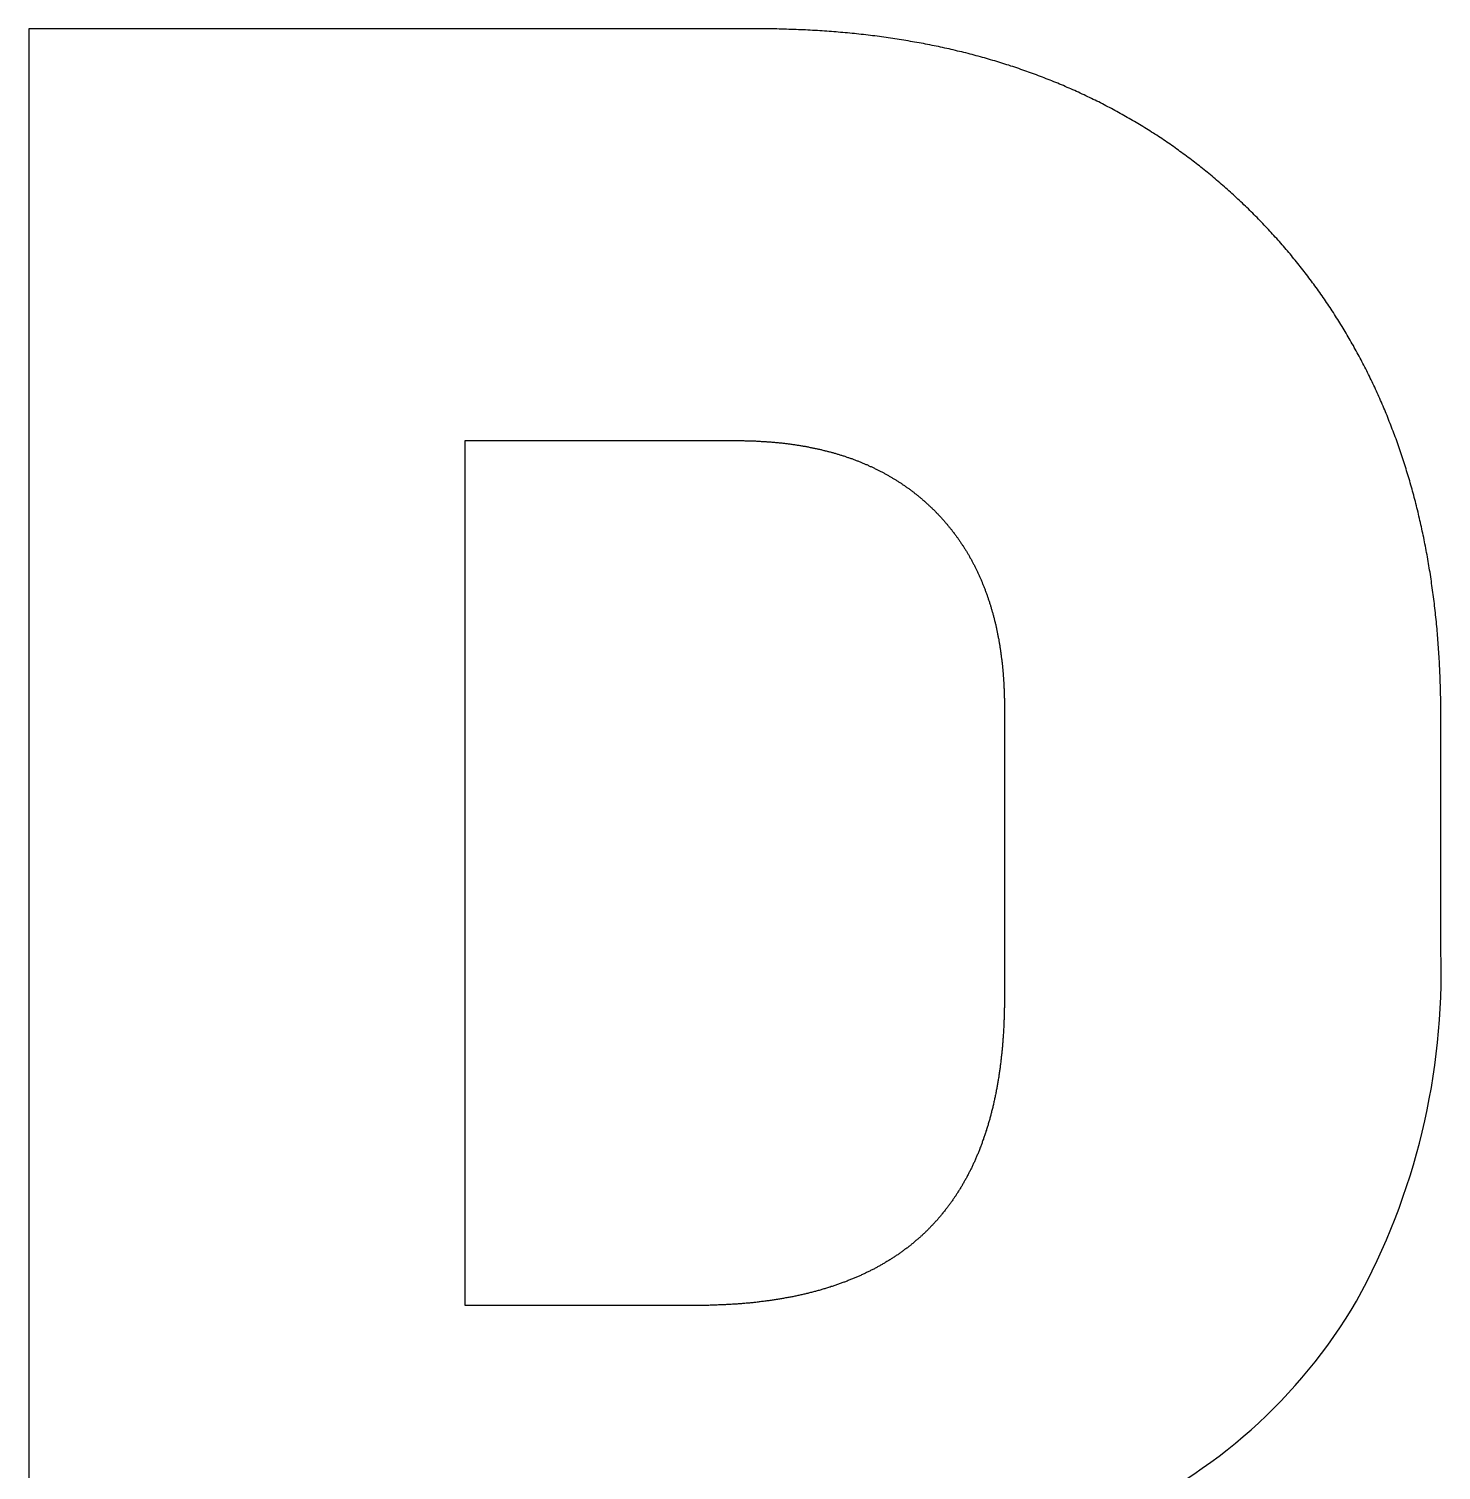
# Model space of a CAD drawing. Header units: millimetres. Extents: x -1211 to -100, y -1155 to 1320.
# Drawn here: x -374.64 to -362.39, y -605.46 to -592.96 of the extents above; entities that cross this region are included whole.
import ezdxf

# ---------------------------------------------------------------- set-up
doc = ezdxf.new("R2010")
doc.units = ezdxf.units.MM
doc.layers.get('0').update_dxf_attribs({"lineweight": 25, "true_color": 0xffffff})

msp = doc.modelspace()

# ---------------------------------------------------------------- linework, layer by layer
at = {"color": 5, "true_color": 0x0000ff, "flags": 128}
msp.add_lwpolyline([(-365.246, -605.892, 0.156907), (-363.121, -603.999, 0.134483), (-362.389, -600.964), (-362.389, -598.928), (-362.389, -598.907), (-362.389, -598.885), (-362.389, -598.864), (-362.389, -598.843), (-362.389, -598.822), (-362.39, -598.801), (-362.39, -598.78), (-362.39, -598.759), (-362.391, -598.738), (-362.391, -598.717), (-362.392, -598.697), (-362.392, -598.676), (-362.393, -598.655), (-362.394, -598.634), (-362.394, -598.613), (-362.395, -598.593), (-362.396, -598.572), (-362.397, -598.551), (-362.398, -598.531), (-362.399, -598.51), (-362.4, -598.49), (-362.401, -598.469), (-362.402, -598.449), (-362.403, -598.428), (-362.404, -598.408), (-362.405, -598.388), (-362.407, -598.367), (-362.408, -598.347), (-362.409, -598.327), (-362.411, -598.307), (-362.412, -598.286), (-362.414, -598.266), (-362.416, -598.246), (-362.417, -598.226), (-362.419, -598.206), (-362.421, -598.186), (-362.422, -598.166), (-362.424, -598.146), (-362.426, -598.126), (-362.428, -598.106), (-362.43, -598.086), (-362.432, -598.066), (-362.434, -598.047), (-362.436, -598.027), (-362.438, -598.007), (-362.441, -597.988), (-362.443, -597.968), (-362.445, -597.948), (-362.448, -597.929), (-362.45, -597.909), (-362.453, -597.89), (-362.455, -597.87), (-362.458, -597.851), (-362.46, -597.831), (-362.463, -597.812), (-362.466, -597.792), (-362.469, -597.773), (-362.471, -597.754), (-362.474, -597.735), (-362.477, -597.715), (-362.48, -597.696), (-362.483, -597.677), (-362.486, -597.658), (-362.489, -597.639), (-362.492, -597.62), (-362.496, -597.601), (-362.499, -597.582), (-362.502, -597.563), (-362.506, -597.544), (-362.509, -597.525), (-362.512, -597.506), (-362.516, -597.487), (-362.52, -597.468), (-362.523, -597.45), (-362.527, -597.431), (-362.53, -597.412), (-362.534, -597.394), (-362.538, -597.375), (-362.542, -597.356), (-362.546, -597.338), (-362.55, -597.319), (-362.554, -597.301), (-362.558, -597.282), (-362.562, -597.264), (-362.566, -597.245), (-362.57, -597.227), (-362.574, -597.209), (-362.579, -597.19), (-362.583, -597.172), (-362.587, -597.154), (-362.592, -597.136), (-362.596, -597.118), (-362.601, -597.099), (-362.606, -597.081), (-362.61, -597.063), (-362.615, -597.045), (-362.62, -597.027), (-362.624, -597.009), (-362.629, -596.991), (-362.634, -596.973), (-362.639, -596.956), (-362.644, -596.938), (-362.649, -596.92), (-362.654, -596.902), (-362.659, -596.884), (-362.664, -596.867), (-362.67, -596.849), (-362.675, -596.831), (-362.68, -596.814), (-362.686, -596.796), (-362.691, -596.779), (-362.696, -596.761), (-362.702, -596.744), (-362.708, -596.726), (-362.713, -596.709), (-362.719, -596.692), (-362.725, -596.674), (-362.73, -596.657), (-362.736, -596.64), (-362.742, -596.622), (-362.748, -596.605), (-362.754, -596.588), (-362.76, -596.571), (-362.766, -596.554), (-362.772, -596.537), (-362.778, -596.52), (-362.784, -596.503), (-362.791, -596.486), (-362.797, -596.469), (-362.803, -596.452), (-362.81, -596.435), (-362.816, -596.418), (-362.823, -596.401), (-362.829, -596.385), (-362.836, -596.368), (-362.842, -596.351), (-362.849, -596.335), (-362.856, -596.318), (-362.863, -596.301), (-362.869, -596.285), (-362.876, -596.268), (-362.883, -596.252), (-362.89, -596.235), (-362.897, -596.219), (-362.904, -596.202), (-362.912, -596.186), (-362.919, -596.17), (-362.926, -596.153), (-362.933, -596.137), (-362.941, -596.121), (-362.948, -596.105), (-362.955, -596.089), (-362.963, -596.072), (-362.97, -596.056), (-362.978, -596.04), (-362.986, -596.024), (-362.993, -596.008), (-363.001, -595.992), (-363.009, -595.976), (-363.017, -595.96), (-363.024, -595.945), (-363.032, -595.929), (-363.04, -595.913), (-363.048, -595.897), (-363.056, -595.881), (-363.065, -595.866), (-363.073, -595.85), (-363.081, -595.834), (-363.089, -595.819), (-363.098, -595.803), (-363.106, -595.788), (-363.114, -595.772), (-363.123, -595.757), (-363.131, -595.741), (-363.14, -595.726), (-363.148, -595.711), (-363.157, -595.695), (-363.166, -595.68), (-363.175, -595.665), (-363.183, -595.649), (-363.192, -595.634), (-363.201, -595.619), (-363.21, -595.604), (-363.219, -595.589), (-363.228, -595.574), (-363.237, -595.559), (-363.246, -595.544), (-363.256, -595.529), (-363.265, -595.514), (-363.274, -595.499), (-363.283, -595.484), (-363.293, -595.469), (-363.302, -595.454), (-363.312, -595.44), (-363.321, -595.425), (-363.331, -595.41), (-363.341, -595.395), (-363.35, -595.381), (-363.36, -595.366), (-363.37, -595.352), (-363.38, -595.337), (-363.389, -595.323), (-363.399, -595.308), (-363.409, -595.294), (-363.419, -595.279), (-363.429, -595.265), (-363.44, -595.25), (-363.45, -595.236), (-363.46, -595.222), (-363.47, -595.208), (-363.481, -595.193), (-363.491, -595.179), (-363.501, -595.165), (-363.512, -595.151), (-363.522, -595.137), (-363.533, -595.123), (-363.544, -595.109), (-363.554, -595.095), (-363.565, -595.081), (-363.576, -595.067), (-363.587, -595.053), (-363.597, -595.039), (-363.608, -595.026), (-363.619, -595.012), (-363.63, -594.998), (-363.641, -594.984), (-363.652, -594.971), (-363.664, -594.957), (-363.675, -594.943), (-363.686, -594.93), (-363.697, -594.916), (-363.709, -594.903), (-363.72, -594.889), (-363.732, -594.876), (-363.743, -594.862), (-363.755, -594.849), (-363.766, -594.836), (-363.778, -594.822), (-363.79, -594.809), (-363.801, -594.796), (-363.813, -594.783), (-363.825, -594.769), (-363.837, -594.756), (-363.849, -594.743), (-363.861, -594.73), (-363.873, -594.717), (-363.885, -594.704), (-363.897, -594.691), (-363.909, -594.678), (-363.922, -594.665), (-363.934, -594.652), (-363.946, -594.64), (-363.959, -594.627), (-363.971, -594.614), (-363.983, -594.601), (-363.996, -594.589), (-364.009, -594.576), (-364.021, -594.563), (-364.034, -594.551), (-364.046, -594.538), (-364.059, -594.526), (-364.072, -594.513), (-364.085, -594.501), (-364.098, -594.489), (-364.11, -594.476), (-364.123, -594.464), (-364.136, -594.452), (-364.149, -594.44), (-364.162, -594.428), (-364.175, -594.416), (-364.188, -594.404), (-364.201, -594.392), (-364.214, -594.38), (-364.227, -594.368), (-364.241, -594.356), (-364.254, -594.345), (-364.267, -594.333), (-364.28, -594.321), (-364.294, -594.31), (-364.307, -594.298), (-364.32, -594.287), (-364.334, -594.275), (-364.347, -594.264), (-364.361, -594.252), (-364.374, -594.241), (-364.388, -594.23), (-364.401, -594.219), (-364.415, -594.208), (-364.429, -594.197), (-364.442, -594.186), (-364.456, -594.175), (-364.47, -594.164), (-364.484, -594.153), (-364.497, -594.142), (-364.511, -594.131), (-364.525, -594.12), (-364.539, -594.11), (-364.553, -594.099), (-364.567, -594.088), (-364.581, -594.078), (-364.595, -594.067), (-364.609, -594.057), (-364.623, -594.047), (-364.638, -594.036), (-364.652, -594.026), (-364.666, -594.016), (-364.68, -594.006), (-364.695, -593.995), (-364.709, -593.985), (-364.723, -593.975), (-364.738, -593.965), (-364.752, -593.955), (-364.767, -593.945), (-364.781, -593.936), (-364.796, -593.926), (-364.81, -593.916), (-364.825, -593.906), (-364.839, -593.897), (-364.854, -593.887), (-364.869, -593.878), (-364.883, -593.868), (-364.898, -593.859), (-364.913, -593.849), (-364.928, -593.84), (-364.943, -593.831), (-364.958, -593.821), (-364.973, -593.812), (-364.988, -593.803), (-365.003, -593.794), (-365.018, -593.785), (-365.033, -593.776), (-365.048, -593.767), (-365.063, -593.758), (-365.078, -593.749), (-365.093, -593.74), (-365.109, -593.732), (-365.124, -593.723), (-365.139, -593.714), (-365.154, -593.706), (-365.17, -593.697), (-365.185, -593.689), (-365.201, -593.68), (-365.216, -593.672), (-365.232, -593.663), (-365.247, -593.655), (-365.263, -593.647), (-365.278, -593.639), (-365.294, -593.63), (-365.31, -593.622), (-365.325, -593.614), (-365.341, -593.606), (-365.357, -593.598), (-365.373, -593.59), (-365.389, -593.582), (-365.405, -593.575), (-365.42, -593.567), (-365.436, -593.559), (-365.452, -593.552), (-365.468, -593.544), (-365.484, -593.536), (-365.501, -593.529), (-365.517, -593.521), (-365.533, -593.514), (-365.549, -593.507), (-365.565, -593.499), (-365.582, -593.492), (-365.598, -593.485), (-365.614, -593.478), (-365.63, -593.471), (-365.647, -593.463), (-365.663, -593.456), (-365.68, -593.449), (-365.696, -593.443), (-365.713, -593.436), (-365.729, -593.429), (-365.746, -593.422), (-365.763, -593.415), (-365.779, -593.409), (-365.796, -593.402), (-365.813, -593.396), (-365.829, -593.389), (-365.846, -593.383), (-365.863, -593.376), (-365.88, -593.37), (-365.897, -593.363), (-365.914, -593.357), (-365.931, -593.351), (-365.948, -593.345), (-365.965, -593.339), (-365.982, -593.333), (-365.999, -593.327), (-366.016, -593.321), (-366.033, -593.315), (-366.05, -593.309), (-366.068, -593.303), (-366.085, -593.297), (-366.102, -593.291), (-366.12, -593.286), (-366.137, -593.28), (-366.154, -593.275), (-366.172, -593.269), (-366.189, -593.264), (-366.207, -593.258), (-366.224, -593.253), (-366.242, -593.247), (-366.259, -593.242), (-366.277, -593.237), (-366.295, -593.232), (-366.312, -593.227), (-366.33, -593.221), (-366.348, -593.216), (-366.366, -593.211), (-366.384, -593.207), (-366.402, -593.202), (-366.419, -593.197), (-366.437, -593.192), (-366.455, -593.187), (-366.473, -593.183), (-366.491, -593.178), (-366.509, -593.173), (-366.528, -593.169), (-366.546, -593.164), (-366.564, -593.16), (-366.582, -593.156), (-366.6, -593.151), (-366.619, -593.147), (-366.637, -593.143), (-366.655, -593.138), (-366.674, -593.134), (-366.692, -593.13), (-366.711, -593.126), (-366.729, -593.122), (-366.748, -593.118), (-366.766, -593.114), (-366.785, -593.111), (-366.803, -593.107), (-366.822, -593.103), (-366.841, -593.099), (-366.859, -593.096), (-366.878, -593.092), (-366.897, -593.088), (-366.916, -593.085), (-366.935, -593.082), (-366.954, -593.078), (-366.972, -593.075), (-366.991, -593.072), (-367.01, -593.068), (-367.029, -593.065), (-367.049, -593.062), (-367.068, -593.059), (-367.087, -593.056), (-367.106, -593.053), (-367.125, -593.05), (-367.144, -593.047), (-367.164, -593.044), (-367.183, -593.041), (-367.202, -593.039), (-367.222, -593.036), (-367.241, -593.033), (-367.26, -593.031), (-367.28, -593.028), (-367.299, -593.025), (-367.319, -593.023), (-367.338, -593.021), (-367.358, -593.018), (-367.378, -593.016), (-367.397, -593.014), (-367.417, -593.012), (-367.437, -593.009), (-367.457, -593.007), (-367.476, -593.005), (-367.496, -593.003), (-367.516, -593.001), (-367.536, -592.999), (-367.556, -592.997), (-367.576, -592.996), (-367.596, -592.994), (-367.616, -592.992), (-367.636, -592.991), (-367.656, -592.989), (-367.676, -592.987), (-367.696, -592.986), (-367.717, -592.984), (-367.737, -592.983), (-367.757, -592.982), (-367.777, -592.98), (-367.798, -592.979), (-367.818, -592.978), (-367.839, -592.977), (-367.859, -592.976), (-367.88, -592.974), (-367.9, -592.973), (-367.921, -592.972), (-367.941, -592.972), (-367.962, -592.971), (-367.982, -592.97), (-368.003, -592.969), (-368.024, -592.968), (-368.045, -592.968), (-368.065, -592.967), (-368.086, -592.967), (-368.107, -592.966), (-368.128, -592.966), (-368.149, -592.965), (-368.17, -592.965), (-368.191, -592.964), (-368.212, -592.964), (-368.233, -592.964), (-368.254, -592.964), (-368.275, -592.964), (-368.296, -592.964), (-368.317, -592.964), (-374.639, -592.964), (-374.639, -617.964)], format="xyb", dxfattribs=at)
msp.add_lwpolyline([(-366.175, -601.356), (-366.175, -601.367), (-366.175, -601.378), (-366.175, -601.388), (-366.175, -601.399), (-366.175, -601.409), (-366.175, -601.42), (-366.175, -601.43), (-366.175, -601.44), (-366.175, -601.451), (-366.176, -601.461), (-366.176, -601.472), (-366.176, -601.482), (-366.176, -601.492), (-366.177, -601.503), (-366.177, -601.513), (-366.177, -601.523), (-366.177, -601.534), (-366.178, -601.544), (-366.178, -601.554), (-366.179, -601.564), (-366.179, -601.574), (-366.179, -601.584), (-366.18, -601.595), (-366.18, -601.605), (-366.181, -601.615), (-366.181, -601.625), (-366.182, -601.635), (-366.182, -601.645), (-366.183, -601.655), (-366.184, -601.665), (-366.184, -601.675), (-366.185, -601.685), (-366.186, -601.695), (-366.186, -601.705), (-366.187, -601.714), (-366.188, -601.724), (-366.188, -601.734), (-366.189, -601.744), (-366.19, -601.754), (-366.191, -601.763), (-366.191, -601.773), (-366.192, -601.783), (-366.193, -601.793), (-366.194, -601.802), (-366.195, -601.812), (-366.196, -601.822), (-366.197, -601.831), (-366.198, -601.841), (-366.199, -601.85), (-366.2, -601.86), (-366.201, -601.869), (-366.202, -601.879), (-366.203, -601.888), (-366.204, -601.898), (-366.205, -601.907), (-366.206, -601.917), (-366.207, -601.926), (-366.208, -601.936), (-366.21, -601.945), (-366.211, -601.954), (-366.212, -601.964), (-366.213, -601.973), (-366.215, -601.982), (-366.216, -601.991), (-366.217, -602.001), (-366.218, -602.01), (-366.22, -602.019), (-366.221, -602.028), (-366.223, -602.037), (-366.224, -602.046), (-366.225, -602.056), (-366.227, -602.065), (-366.228, -602.074), (-366.23, -602.083), (-366.231, -602.092), (-366.233, -602.101), (-366.234, -602.11), (-366.236, -602.119), (-366.237, -602.128), (-366.239, -602.137), (-366.241, -602.145), (-366.242, -602.154), (-366.244, -602.163), (-366.246, -602.172), (-366.247, -602.181), (-366.249, -602.19), (-366.251, -602.198), (-366.253, -602.207), (-366.254, -602.216), (-366.256, -602.225), (-366.258, -602.233), (-366.26, -602.242), (-366.262, -602.25), (-366.264, -602.259), (-366.266, -602.268), (-366.267, -602.276), (-366.269, -602.285), (-366.271, -602.293), (-366.273, -602.302), (-366.275, -602.31), (-366.277, -602.319), (-366.279, -602.327), (-366.282, -602.336), (-366.284, -602.344), (-366.286, -602.352), (-366.288, -602.361), (-366.29, -602.369), (-366.292, -602.377), (-366.294, -602.386), (-366.297, -602.394), (-366.299, -602.402), (-366.301, -602.411), (-366.303, -602.419), (-366.306, -602.427), (-366.308, -602.435), (-366.31, -602.443), (-366.313, -602.451), (-366.315, -602.46), (-366.317, -602.468), (-366.32, -602.476), (-366.322, -602.484), (-366.325, -602.492), (-366.327, -602.5), (-366.33, -602.508), (-366.332, -602.516), (-366.335, -602.524), (-366.337, -602.532), (-366.34, -602.539), (-366.342, -602.547), (-366.345, -602.555), (-366.348, -602.563), (-366.35, -602.571), (-366.353, -602.579), (-366.356, -602.586), (-366.358, -602.594), (-366.361, -602.602), (-366.364, -602.609), (-366.367, -602.617), (-366.369, -602.625), (-366.372, -602.632), (-366.375, -602.64), (-366.378, -602.648), (-366.381, -602.655), (-366.384, -602.663), (-366.387, -602.67), (-366.389, -602.678), (-366.392, -602.685), (-366.395, -602.693), (-366.398, -602.7), (-366.401, -602.708), (-366.404, -602.715), (-366.407, -602.722), (-366.411, -602.73), (-366.414, -602.737), (-366.417, -602.744), (-366.42, -602.752), (-366.423, -602.759), (-366.426, -602.766), (-366.429, -602.774), (-366.433, -602.781), (-366.436, -602.788), (-366.439, -602.795), (-366.442, -602.802), (-366.446, -602.809), (-366.449, -602.816), (-366.452, -602.824), (-366.456, -602.831), (-366.459, -602.838), (-366.462, -602.845), (-366.466, -602.852), (-366.469, -602.859), (-366.473, -602.866), (-366.476, -602.873), (-366.48, -602.879), (-366.483, -602.886), (-366.487, -602.893), (-366.49, -602.9), (-366.494, -602.907), (-366.498, -602.914), (-366.501, -602.921), (-366.505, -602.927), (-366.508, -602.934), (-366.512, -602.941), (-366.516, -602.947), (-366.52, -602.954), (-366.523, -602.961), (-366.527, -602.967), (-366.531, -602.974), (-366.535, -602.981), (-366.538, -602.987), (-366.542, -602.994), (-366.546, -603), (-366.55, -603.007), (-366.554, -603.013), (-366.558, -603.02), (-366.562, -603.026), (-366.566, -603.033), (-366.57, -603.039), (-366.574, -603.045), (-366.578, -603.052), (-366.582, -603.058), (-366.586, -603.064), (-366.59, -603.071), (-366.594, -603.077), (-366.598, -603.083), (-366.602, -603.09), (-366.607, -603.096), (-366.611, -603.102), (-366.615, -603.108), (-366.619, -603.114), (-366.623, -603.12), (-366.628, -603.127), (-366.632, -603.133), (-366.636, -603.139), (-366.641, -603.145), (-366.645, -603.151), (-366.649, -603.157), (-366.654, -603.163), (-366.658, -603.169), (-366.662, -603.175), (-366.667, -603.181), (-366.671, -603.186), (-366.676, -603.192), (-366.68, -603.198), (-366.685, -603.204), (-366.689, -603.21), (-366.694, -603.216), (-366.699, -603.221), (-366.703, -603.227), (-366.708, -603.233), (-366.713, -603.239), (-366.717, -603.244), (-366.722, -603.25), (-366.727, -603.256), (-366.731, -603.261), (-366.736, -603.267), (-366.741, -603.272), (-366.746, -603.278), (-366.75, -603.283), (-366.755, -603.289), (-366.76, -603.294), (-366.765, -603.3), (-366.77, -603.305), (-366.775, -603.311), (-366.78, -603.316), (-366.785, -603.322), (-366.79, -603.327), (-366.795, -603.332), (-366.8, -603.338), (-366.805, -603.343), (-366.81, -603.348), (-366.815, -603.353), (-366.82, -603.359), (-366.825, -603.364), (-366.83, -603.369), (-366.835, -603.374), (-366.84, -603.379), (-366.846, -603.384), (-366.851, -603.39), (-366.856, -603.395), (-366.861, -603.4), (-366.867, -603.405), (-366.872, -603.41), (-366.877, -603.415), (-366.883, -603.42), (-366.888, -603.425), (-366.893, -603.43), (-366.899, -603.435), (-366.904, -603.44), (-366.91, -603.445), (-366.915, -603.449), (-366.921, -603.454), (-366.926, -603.459), (-366.932, -603.464), (-366.937, -603.469), (-366.943, -603.473), (-366.948, -603.478), (-366.954, -603.483), (-366.96, -603.488), (-366.965, -603.492), (-366.971, -603.497), (-366.977, -603.502), (-366.982, -603.506), (-366.988, -603.511), (-366.994, -603.515), (-367, -603.52), (-367.005, -603.525), (-367.011, -603.529), (-367.017, -603.534), (-367.023, -603.538), (-367.029, -603.543), (-367.035, -603.547), (-367.041, -603.551), (-367.047, -603.556), (-367.053, -603.56), (-367.059, -603.565), (-367.065, -603.569), (-367.071, -603.573), (-367.077, -603.578), (-367.083, -603.582), (-367.089, -603.586), (-367.095, -603.59), (-367.101, -603.595), (-367.108, -603.599), (-367.114, -603.603), (-367.12, -603.607), (-367.126, -603.611), (-367.132, -603.615), (-367.139, -603.619), (-367.145, -603.624), (-367.151, -603.628), (-367.158, -603.632), (-367.164, -603.636), (-367.17, -603.64), (-367.177, -603.644), (-367.183, -603.648), (-367.19, -603.652), (-367.196, -603.655), (-367.203, -603.659), (-367.209, -603.663), (-367.216, -603.667), (-367.222, -603.671), (-367.229, -603.675), (-367.235, -603.679), (-367.242, -603.682), (-367.249, -603.686), (-367.255, -603.69), (-367.262, -603.694), (-367.269, -603.697), (-367.275, -603.701), (-367.282, -603.705), (-367.289, -603.708), (-367.296, -603.712), (-367.303, -603.716), (-367.309, -603.719), (-367.316, -603.723), (-367.323, -603.726), (-367.33, -603.73), (-367.337, -603.733), (-367.344, -603.737), (-367.351, -603.74), (-367.358, -603.744), (-367.365, -603.747), (-367.372, -603.75), (-367.379, -603.754), (-367.386, -603.757), (-367.393, -603.76), (-367.4, -603.764), (-367.407, -603.767), (-367.414, -603.77), (-367.422, -603.774), (-367.429, -603.777), (-367.436, -603.78), (-367.443, -603.783), (-367.45, -603.786), (-367.458, -603.79), (-367.465, -603.793), (-367.472, -603.796), (-367.48, -603.799), (-367.487, -603.802), (-367.494, -603.805), (-367.502, -603.808), (-367.509, -603.811), (-367.517, -603.814), (-367.524, -603.817), (-367.532, -603.82), (-367.539, -603.823), (-367.547, -603.826), (-367.554, -603.829), (-367.562, -603.832), (-367.569, -603.834), (-367.577, -603.837), (-367.585, -603.84), (-367.592, -603.843), (-367.6, -603.846), (-367.608, -603.848), (-367.615, -603.851), (-367.623, -603.854), (-367.631, -603.857), (-367.639, -603.859), (-367.647, -603.862), (-367.654, -603.865), (-367.662, -603.867), (-367.67, -603.87), (-367.678, -603.872), (-367.686, -603.875), (-367.694, -603.877), (-367.702, -603.88), (-367.71, -603.882), (-367.718, -603.885), (-367.726, -603.887), (-367.734, -603.89), (-367.742, -603.892), (-367.75, -603.895), (-367.758, -603.897), (-367.766, -603.899), (-367.774, -603.902), (-367.783, -603.904), (-367.791, -603.906), (-367.799, -603.908), (-367.807, -603.911), (-367.815, -603.913), (-367.824, -603.915), (-367.832, -603.917), (-367.84, -603.92), (-367.849, -603.922), (-367.857, -603.924), (-367.865, -603.926), (-367.874, -603.928), (-367.882, -603.93), (-367.891, -603.932), (-367.899, -603.934), (-367.908, -603.936), (-367.916, -603.938), (-367.925, -603.94), (-367.933, -603.942), (-367.942, -603.944), (-367.95, -603.946), (-367.959, -603.948), (-367.968, -603.95), (-367.976, -603.951), (-367.985, -603.953), (-367.994, -603.955), (-368.002, -603.957), (-368.011, -603.959), (-368.02, -603.96), (-368.029, -603.962), (-368.037, -603.964), (-368.046, -603.965), (-368.055, -603.967), (-368.064, -603.969), (-368.073, -603.97), (-368.082, -603.972), (-368.091, -603.974), (-368.1, -603.975), (-368.109, -603.977), (-368.118, -603.978), (-368.127, -603.98), (-368.136, -603.981), (-368.145, -603.983), (-368.154, -603.984), (-368.163, -603.986), (-368.172, -603.987), (-368.181, -603.988), (-368.19, -603.99), (-368.2, -603.991), (-368.209, -603.992), (-368.218, -603.994), (-368.227, -603.995), (-368.237, -603.996), (-368.246, -603.997), (-368.255, -603.999), (-368.265, -604), (-368.274, -604.001), (-368.283, -604.002), (-368.293, -604.003), (-368.302, -604.004), (-368.312, -604.006), (-368.321, -604.007), (-368.331, -604.008), (-368.34, -604.009), (-368.35, -604.01), (-368.359, -604.011), (-368.369, -604.012), (-368.378, -604.013), (-368.388, -604.014), (-368.398, -604.015), (-368.407, -604.015), (-368.417, -604.016), (-368.427, -604.017), (-368.436, -604.018), (-368.446, -604.019), (-368.456, -604.02), (-368.466, -604.02), (-368.475, -604.021), (-368.485, -604.022), (-368.495, -604.023), (-368.505, -604.023), (-368.515, -604.024), (-368.525, -604.025), (-368.535, -604.025), (-368.545, -604.026), (-368.555, -604.026), (-368.565, -604.027), (-368.575, -604.028), (-368.585, -604.028), (-368.595, -604.029), (-368.605, -604.029), (-368.615, -604.03), (-368.625, -604.03), (-368.635, -604.03), (-368.645, -604.031), (-368.656, -604.031), (-368.666, -604.032), (-368.676, -604.032), (-368.686, -604.032), (-368.696, -604.033), (-368.707, -604.033), (-368.717, -604.033), (-368.727, -604.033), (-368.738, -604.034), (-368.748, -604.034), (-368.759, -604.034), (-368.769, -604.034), (-368.779, -604.034), (-368.79, -604.035), (-368.8, -604.035), (-368.811, -604.035), (-368.821, -604.035), (-368.832, -604.035), (-368.843, -604.035), (-368.853, -604.035), (-370.853, -604.035), (-370.853, -596.535), (-368.496, -596.535), (-368.487, -596.535), (-368.479, -596.535), (-368.47, -596.535), (-368.461, -596.535), (-368.453, -596.535), (-368.444, -596.535), (-368.436, -596.535), (-368.427, -596.536), (-368.419, -596.536), (-368.41, -596.536), (-368.402, -596.536), (-368.393, -596.536), (-368.385, -596.536), (-368.376, -596.537), (-368.368, -596.537), (-368.36, -596.537), (-368.351, -596.538), (-368.343, -596.538), (-368.334, -596.538), (-368.326, -596.539), (-368.318, -596.539), (-368.309, -596.539), (-368.301, -596.54), (-368.293, -596.54), (-368.285, -596.541), (-368.276, -596.541), (-368.268, -596.542), (-368.26, -596.542), (-368.252, -596.543), (-368.243, -596.543), (-368.235, -596.544), (-368.227, -596.544), (-368.219, -596.545), (-368.211, -596.546), (-368.203, -596.546), (-368.194, -596.547), (-368.186, -596.548), (-368.178, -596.548), (-368.17, -596.549), (-368.162, -596.55), (-368.154, -596.551), (-368.146, -596.551), (-368.138, -596.552), (-368.13, -596.553), (-368.122, -596.554), (-368.114, -596.555), (-368.106, -596.555), (-368.098, -596.556), (-368.09, -596.557), (-368.083, -596.558), (-368.075, -596.559), (-368.067, -596.56), (-368.059, -596.561), (-368.051, -596.562), (-368.043, -596.563), (-368.036, -596.564), (-368.028, -596.565), (-368.02, -596.566), (-368.012, -596.567), (-368.004, -596.568), (-367.997, -596.569), (-367.989, -596.571), (-367.981, -596.572), (-367.974, -596.573), (-367.966, -596.574), (-367.958, -596.575), (-367.951, -596.577), (-367.943, -596.578), (-367.935, -596.579), (-367.928, -596.58), (-367.92, -596.582), (-367.913, -596.583), (-367.905, -596.584), (-367.898, -596.586), (-367.89, -596.587), (-367.883, -596.588), (-367.875, -596.59), (-367.868, -596.591), (-367.86, -596.593), (-367.853, -596.594), (-367.845, -596.596), (-367.838, -596.597), (-367.831, -596.599), (-367.823, -596.6), (-367.816, -596.602), (-367.809, -596.603), (-367.801, -596.605), (-367.794, -596.607), (-367.787, -596.608), (-367.779, -596.61), (-367.772, -596.612), (-367.765, -596.613), (-367.758, -596.615), (-367.75, -596.617), (-367.743, -596.619), (-367.736, -596.62), (-367.729, -596.622), (-367.722, -596.624), (-367.714, -596.626), (-367.707, -596.628), (-367.7, -596.629), (-367.693, -596.631), (-367.686, -596.633), (-367.679, -596.635), (-367.672, -596.637), (-367.665, -596.639), (-367.658, -596.641), (-367.651, -596.643), (-367.644, -596.645), (-367.637, -596.647), (-367.63, -596.649), (-367.623, -596.651), (-367.616, -596.653), (-367.609, -596.655), (-367.602, -596.657), (-367.595, -596.66), (-367.588, -596.662), (-367.582, -596.664), (-367.575, -596.666), (-367.568, -596.668), (-367.561, -596.671), (-367.554, -596.673), (-367.548, -596.675), (-367.541, -596.677), (-367.534, -596.68), (-367.527, -596.682), (-367.521, -596.684), (-367.514, -596.687), (-367.507, -596.689), (-367.5, -596.691), (-367.494, -596.694), (-367.487, -596.696), (-367.481, -596.699), (-367.474, -596.701), (-367.467, -596.704), (-367.461, -596.706), (-367.454, -596.709), (-367.448, -596.711), (-367.441, -596.714), (-367.435, -596.717), (-367.428, -596.719), (-367.422, -596.722), (-367.415, -596.724), (-367.409, -596.727), (-367.402, -596.73), (-367.396, -596.732), (-367.389, -596.735), (-367.383, -596.738), (-367.377, -596.741), (-367.37, -596.743), (-367.364, -596.746), (-367.358, -596.749), (-367.351, -596.752), (-367.345, -596.755), (-367.339, -596.758), (-367.332, -596.76), (-367.326, -596.763), (-367.32, -596.766), (-367.314, -596.769), (-367.307, -596.772), (-367.301, -596.775), (-367.295, -596.778), (-367.289, -596.781), (-367.283, -596.784), (-367.277, -596.787), (-367.27, -596.79), (-367.264, -596.793), (-367.258, -596.796), (-367.252, -596.8), (-367.246, -596.803), (-367.24, -596.806), (-367.234, -596.809), (-367.228, -596.812), (-367.222, -596.815), (-367.216, -596.819), (-367.21, -596.822), (-367.204, -596.825), (-367.198, -596.828), (-367.192, -596.832), (-367.186, -596.835), (-367.18, -596.838), (-367.174, -596.842), (-367.169, -596.845), (-367.163, -596.849), (-367.157, -596.852), (-367.151, -596.855), (-367.145, -596.859), (-367.14, -596.862), (-367.134, -596.866), (-367.128, -596.869), (-367.122, -596.873), (-367.117, -596.876), (-367.111, -596.88), (-367.105, -596.884), (-367.099, -596.887), (-367.094, -596.891), (-367.088, -596.894), (-367.082, -596.898), (-367.077, -596.902), (-367.071, -596.905), (-367.066, -596.909), (-367.06, -596.913), (-367.055, -596.917), (-367.049, -596.92), (-367.043, -596.924), (-367.038, -596.928), (-367.032, -596.932), (-367.027, -596.936), (-367.021, -596.94), (-367.016, -596.943), (-367.011, -596.947), (-367.005, -596.951), (-367, -596.955), (-366.994, -596.959), (-366.989, -596.963), (-366.984, -596.967), (-366.978, -596.971), (-366.973, -596.975), (-366.968, -596.979), (-366.962, -596.983), (-366.957, -596.987), (-366.952, -596.992), (-366.947, -596.996), (-366.941, -597), (-366.936, -597.004), (-366.931, -597.008), (-366.926, -597.012), (-366.92, -597.017), (-366.915, -597.021), (-366.91, -597.025), (-366.905, -597.029), (-366.9, -597.034), (-366.895, -597.038), (-366.89, -597.042), (-366.885, -597.047), (-366.88, -597.051), (-366.875, -597.055), (-366.87, -597.06), (-366.865, -597.064), (-366.86, -597.069), (-366.855, -597.073), (-366.85, -597.077), (-366.845, -597.082), (-366.84, -597.086), (-366.835, -597.091), (-366.83, -597.096), (-366.825, -597.1), (-366.82, -597.105), (-366.815, -597.109), (-366.81, -597.114), (-366.806, -597.119), (-366.801, -597.123), (-366.796, -597.128), (-366.791, -597.133), (-366.786, -597.137), (-366.782, -597.142), (-366.777, -597.147), (-366.772, -597.152), (-366.768, -597.156), (-366.763, -597.161), (-366.758, -597.166), (-366.754, -597.171), (-366.749, -597.176), (-366.744, -597.181), (-366.74, -597.185), (-366.735, -597.19), (-366.731, -597.195), (-366.726, -597.2), (-366.722, -597.205), (-366.717, -597.21), (-366.713, -597.215), (-366.708, -597.22), (-366.704, -597.225), (-366.699, -597.23), (-366.695, -597.235), (-366.691, -597.24), (-366.686, -597.245), (-366.682, -597.25), (-366.677, -597.255), (-366.673, -597.26), (-366.669, -597.265), (-366.665, -597.271), (-366.66, -597.276), (-366.656, -597.281), (-366.652, -597.286), (-366.648, -597.291), (-366.644, -597.296), (-366.639, -597.302), (-366.635, -597.307), (-366.631, -597.312), (-366.627, -597.317), (-366.623, -597.323), (-366.619, -597.328), (-366.615, -597.333), (-366.611, -597.339), (-366.607, -597.344), (-366.603, -597.349), (-366.599, -597.355), (-366.595, -597.36), (-366.591, -597.366), (-366.587, -597.371), (-366.583, -597.376), (-366.579, -597.382), (-366.575, -597.387), (-366.572, -597.393), (-366.568, -597.398), (-366.564, -597.404), (-366.56, -597.409), (-366.556, -597.415), (-366.553, -597.42), (-366.549, -597.426), (-366.545, -597.432), (-366.541, -597.437), (-366.538, -597.443), (-366.534, -597.448), (-366.53, -597.454), (-366.527, -597.46), (-366.523, -597.465), (-366.52, -597.471), (-366.516, -597.477), (-366.513, -597.483), (-366.509, -597.488), (-366.505, -597.494), (-366.502, -597.5), (-366.499, -597.506), (-366.495, -597.511), (-366.492, -597.517), (-366.488, -597.523), (-366.485, -597.529), (-366.481, -597.535), (-366.478, -597.541), (-366.475, -597.547), (-366.471, -597.553), (-366.468, -597.558), (-366.465, -597.564), (-366.462, -597.57), (-366.458, -597.576), (-366.455, -597.582), (-366.452, -597.588), (-366.449, -597.594), (-366.445, -597.6), (-366.442, -597.606), (-366.439, -597.612), (-366.436, -597.619), (-366.433, -597.625), (-366.43, -597.631), (-366.427, -597.637), (-366.424, -597.643), (-366.421, -597.649), (-366.418, -597.655), (-366.415, -597.662), (-366.412, -597.668), (-366.409, -597.674), (-366.406, -597.68), (-366.403, -597.686), (-366.4, -597.693), (-366.397, -597.699), (-366.394, -597.705), (-366.391, -597.712), (-366.389, -597.718), (-366.386, -597.724), (-366.383, -597.731), (-366.38, -597.737), (-366.377, -597.743), (-366.375, -597.75), (-366.372, -597.756), (-366.369, -597.763), (-366.367, -597.769), (-366.364, -597.775), (-366.361, -597.782), (-366.359, -597.788), (-366.356, -597.795), (-366.354, -597.801), (-366.351, -597.808), (-366.348, -597.815), (-366.346, -597.821), (-366.343, -597.828), (-366.341, -597.834), (-366.338, -597.841), (-366.336, -597.848), (-366.334, -597.854), (-366.331, -597.861), (-366.329, -597.868), (-366.326, -597.874), (-366.324, -597.881), (-366.322, -597.888), (-366.319, -597.894), (-366.317, -597.901), (-366.315, -597.908), (-366.312, -597.915), (-366.31, -597.921), (-366.308, -597.928), (-366.306, -597.935), (-366.304, -597.942), (-366.301, -597.949), (-366.299, -597.956), (-366.297, -597.963), (-366.295, -597.969), (-366.293, -597.976), (-366.291, -597.983), (-366.289, -597.99), (-366.287, -597.997), (-366.285, -598.004), (-366.283, -598.011), (-366.281, -598.018), (-366.279, -598.025), (-366.277, -598.032), (-366.275, -598.039), (-366.273, -598.046), (-366.271, -598.053), (-366.269, -598.061), (-366.267, -598.068), (-366.265, -598.075), (-366.264, -598.082), (-366.262, -598.089), (-366.26, -598.096), (-366.258, -598.104), (-366.256, -598.111), (-366.255, -598.118), (-366.253, -598.125), (-366.251, -598.132), (-366.25, -598.14), (-366.248, -598.147), (-366.246, -598.154), (-366.245, -598.162), (-366.243, -598.169), (-366.241, -598.176), (-366.24, -598.184), (-366.238, -598.191), (-366.237, -598.198), (-366.235, -598.206), (-366.234, -598.213), (-366.232, -598.221), (-366.231, -598.228), (-366.229, -598.236), (-366.228, -598.243), (-366.227, -598.251), (-366.225, -598.258), (-366.224, -598.266), (-366.223, -598.273), (-366.221, -598.281), (-366.22, -598.288), (-366.219, -598.296), (-366.217, -598.303), (-366.216, -598.311), (-366.215, -598.319), (-366.214, -598.326), (-366.212, -598.334), (-366.211, -598.342), (-366.21, -598.349), (-366.209, -598.357), (-366.208, -598.365), (-366.207, -598.373), (-366.206, -598.38), (-366.205, -598.388), (-366.204, -598.396), (-366.203, -598.404), (-366.202, -598.412), (-366.201, -598.419), (-366.2, -598.427), (-366.199, -598.435), (-366.198, -598.443), (-366.197, -598.451), (-366.196, -598.459), (-366.195, -598.467), (-366.194, -598.475), (-366.193, -598.483), (-366.192, -598.491), (-366.192, -598.499), (-366.191, -598.507), (-366.19, -598.515), (-366.189, -598.523), (-366.189, -598.531), (-366.188, -598.539), (-366.187, -598.547), (-366.187, -598.555), (-366.186, -598.563), (-366.185, -598.571), (-366.185, -598.579), (-366.184, -598.587), (-366.183, -598.596), (-366.183, -598.604), (-366.182, -598.612), (-366.182, -598.62), (-366.181, -598.628), (-366.181, -598.637), (-366.18, -598.645), (-366.18, -598.653), (-366.179, -598.661), (-366.179, -598.67), (-366.179, -598.678), (-366.178, -598.686), (-366.178, -598.695), (-366.178, -598.703), (-366.177, -598.712), (-366.177, -598.72), (-366.177, -598.728), (-366.176, -598.737), (-366.176, -598.745), (-366.176, -598.754), (-366.176, -598.762), (-366.175, -598.771), (-366.175, -598.779), (-366.175, -598.788), (-366.175, -598.796), (-366.175, -598.805), (-366.175, -598.813), (-366.175, -598.822), (-366.175, -598.83), (-366.175, -598.839), (-366.175, -598.848), (-366.175, -598.856)], close=True, dxfattribs=at)

doc.saveas('drawing.dxf')
